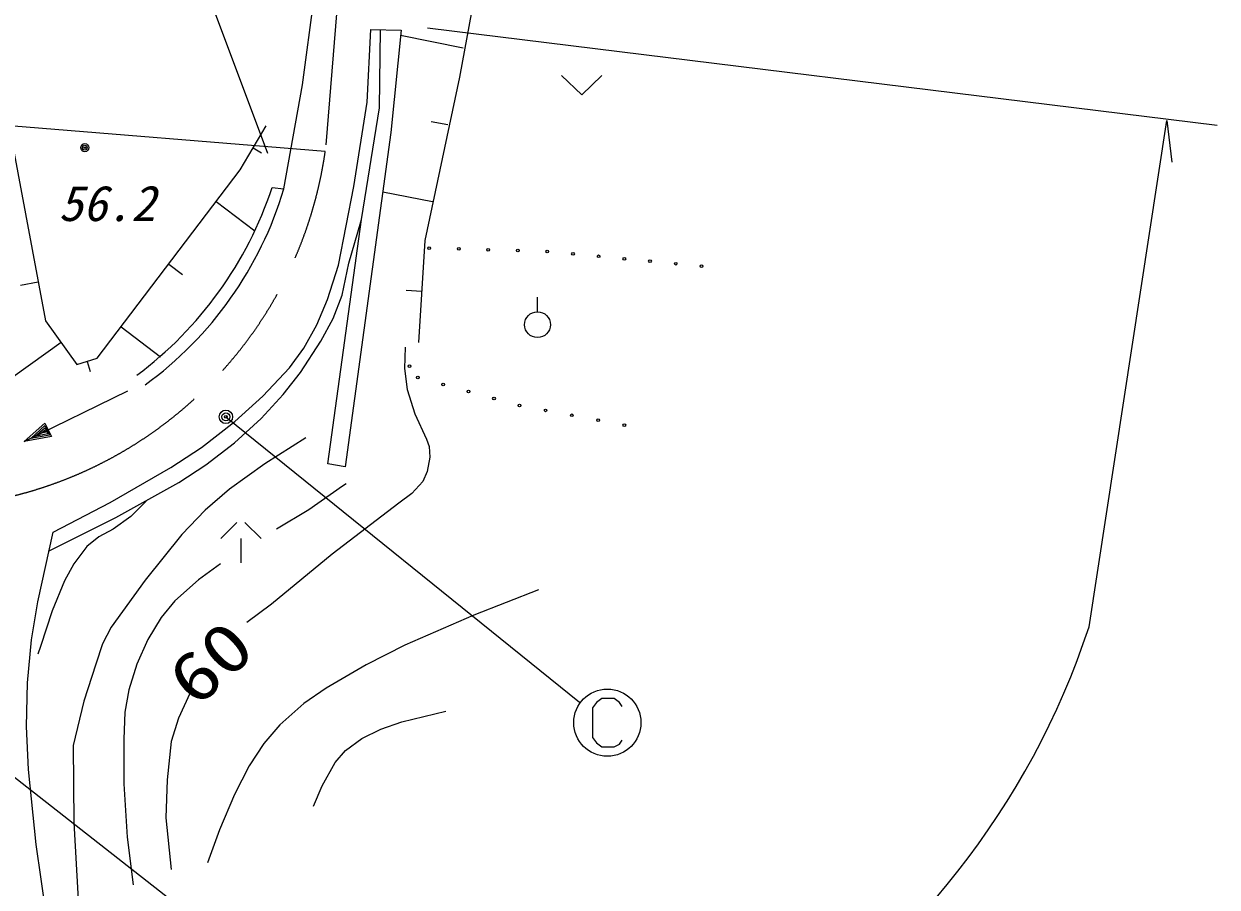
# Model space of a CAD drawing. Units: millimetres, scale not verified. Extents: x 40000 to 680000, y 20000 to 380000.
# Drawn here: x 159286 to 203674, y 242662 to 274776 of the extents above; entities that cross this region are included whole.
import ezdxf
from ezdxf.enums import TextEntityAlignment as Align

# ---------------------------------------------------------------- set-up
doc = ezdxf.new("R2010")
doc.units = ezdxf.units.MM
doc.header["$LTSCALE"] = 1000
doc.linetypes.add('CHAIN', pattern=[18.5, 12, -1.5, 3.5, -1.5])
for name, color, linetype, lineweight in [('M-BGD', 7, 'Continuous', 25), ('M-BGD-EXST', 7, 'Continuous', 25), ('M-BMK', 2, 'CHAIN', 13), ('M-STR-HTXT', 7, 'Continuous', 13)]:
    doc.layers.add(name, color=color, linetype=linetype, lineweight=lineweight)
doc.styles.add('ＭＳ ゴシック', font='')
doc.styles.get('ＭＳ ゴシック').set_extended_font_data('MS Gothic')

msp = doc.modelspace()

# ---------------------------------------------------------------- linework, layer by layer
at = {"layer": 'M-BGD'}
for p, q in [((169653, 272503), (170543, 279207)), ((176479, 278169), (175486, 272796)), ((157928, 275182), (160089, 263735)), ((172191, 274573), (173318, 274548)), ((172511, 271657), (172550, 274565)), ((173318, 274548), (172943, 270739)), ((175625, 273877), (173298, 274340)), ((175486, 272796), (174201, 266723)), ((179288, 272861), (180038, 272141)), ((180038, 272141), (180788, 272861)), ((168957, 268639), (169653, 272503)), ((171849, 267502), (172511, 271657)), ((167331, 269342), (168303, 270986)), ((175055, 271015), (174442, 271137)), ((172943, 270739), (171243, 258293)), ((167817, 270164), (168131, 269978)), ((162016, 262334), (167331, 269342)), ((168520, 268690), (168957, 268639)), ((166445, 268174), (167884, 267082)), ((174486, 268153), (172640, 268521)), ((170591, 258412), (171849, 267502)), ((174201, 266723), (173968, 262927)), ((164674, 265838), (165183, 265452)), ((159819, 265166), (159161, 265042)), ((174085, 264825), (173505, 264860)), ((178392, 264066), (178392, 264606)), ((160089, 263735), (161257, 262100)), ((162902, 263502), (164366, 262392)), ((160673, 262918), (158105, 261084)), ((161257, 262100), (162016, 262334)), ((161637, 262217), (161750, 261850)), ((159294, 259234), (163158, 261119)), ((159294, 259234), (160070, 259924)), ((159546, 259357), (160069, 259835)), ((159690, 259427), (160069, 259745)), ((160069, 259835), (160245, 259475)), ((160069, 259745), (160174, 259529)), ((160070, 259924), (160316, 259421)), ((160316, 259421), (159294, 259234)), ((160245, 259475), (159546, 259357)), ((160174, 259529), (159690, 259427)), ((159905, 259532), (160068, 259656)), ((160103, 259584), (159905, 259532)), ((160068, 259656), (160103, 259584)), ((171243, 258293), (170591, 258412)), ((167208, 256230), (166608, 255630)), ((167508, 256230), (168108, 255630)), ((167358, 255630), (167358, 254730))]:
    msp.add_line(p, q, dxfattribs=at)
for points in [[(160371, 255862), (162500, 256972), (164754, 258268), (165893, 259021), (167139, 259986), (168173, 260931), (169171, 261983), (169700, 262706), (170184, 263582), (170585, 264518), (170993, 265794), (171559, 268727), (172054, 271865), (172191, 274573)], [(160202, 255162), (162704, 256418), (165053, 257715), (166058, 258370), (167127, 259196), (168111, 260099), (168935, 260992), (169571, 261802), (170330, 262978), (170795, 263813), (171131, 264681), (171379, 265872), (171819, 267411), (171849, 267502)], [(173473, 262753), (173447, 261951), (173545, 261180), (173831, 260274), (174259, 259321), (174368, 259052), (174384, 258655), (174286, 258125), (174124, 257751), (173721, 257307), (173237, 256942), (170752, 255051), (168494, 253188), (167577, 252506)], [(169773, 259378), (168251, 258414), (166935, 257466), (166026, 256681), (165163, 255782), (163795, 254078), (162531, 252334), (162212, 251714), (161960, 250958), (161520, 249577), (161118, 247928), (161151, 245067), (161308, 242208), (161396, 241730)], [(168682, 255990), (169885, 256707), (171145, 257586), (171276, 257682)], [(163836, 257019), (163264, 256452), (162605, 255984), (162077, 255696), (161626, 255336), (161144, 254688), (160804, 254055), (160338, 252944), (159900, 251619), (159810, 251326)], [(160119, 241667), (159747, 244253), (159458, 247041), (159390, 248637), (159424, 250265), (159573, 251858), (159804, 253280), (160371, 255862)], [(166602, 254687), (165786, 254099), (164897, 253314), (164390, 252694), (163894, 251876), (163491, 250961), (163188, 250002), (163048, 249170), (163004, 248170), (163008, 246499), (163126, 244522), (163348, 242753)], [(178434, 253726), (176020, 252780), (173455, 251663), (172019, 250938), (170531, 250069), (169705, 249491), (168812, 248703), (168213, 248000), (167671, 247179), (167119, 246114), (166569, 244795), (166113, 243560)], [(165463, 249863), (165035, 248950), (164770, 248082), (164617, 246657), (164566, 245237), (164771, 243316)], [(170058, 245674), (170380, 246435), (170865, 247298), (171252, 247739), (171860, 248193), (172567, 248542), (173348, 248812), (174978, 249212)]]:
    msp.add_lwpolyline(points, dxfattribs=at)
for centre, radius in [((161552, 270172), 150), ((161552, 270172), 90), ((161552, 270172), 30), ((174367, 266434), 50), ((175464, 266404), 50), ((176562, 266373), 50), ((177660, 266343), 50), ((178757, 266312), 50), ((179713, 266221), 50), ((180668, 266129), 50), ((181623, 266038), 50), ((182578, 265947), 50), ((183534, 265855), 50), ((184489, 265764), 50), ((178392, 263586), 480), ((173635, 262044), 50), ((173940, 261617), 50), ((174885, 261358), 50), ((175830, 261099), 50), ((176775, 260840), 50), ((177721, 260581), 50), ((178696, 260398), 50), ((179672, 260215), 50), ((180648, 260032), 50), ((181623, 259849), 50)]:
    msp.add_circle(centre, radius, dxfattribs=at)
for centre, radius, start, end in [((154987, 273138), 14245, 306.6405, 341.8073), ((155616, 272609), 13919, 305.9964, 343.4259)]:
    msp.add_arc(centre, radius, start, end, dxfattribs=at)
at = {"layer": 'M-BGD-EXST'}
for p, q in [((166802, 260157), (179959, 249540)), ((180591, 249531), (180441, 249331)), ((180791, 249681), (180591, 249531)), ((181241, 249681), (180791, 249681)), ((181441, 249531), (181241, 249681)), ((181541, 249381), (181441, 249531)), ((180441, 249331), (180441, 248231)), ((180441, 248231), (180591, 248031)), ((181441, 247981), (181541, 248131)), ((180591, 248031), (180791, 247881)), ((180791, 247881), (181241, 247881)), ((181241, 247881), (181441, 247981))]:
    msp.add_line(p, q, dxfattribs=at)
for centre, radius in [((166802, 260157), 250), ((166802, 260157), 150), ((166802, 260157), 50), ((180991, 248781), 1250)]:
    msp.add_circle(centre, radius, dxfattribs=at)
at = {"layer": 'M-BMK'}
msp.add_line((173003, 300672), (170497, 270025), dxfattribs=at)
msp.add_arc((155192, 272234), 15464, 267.9811, 351.7884, dxfattribs=at)
at = {"layer": 'M-STR-HTXT'}
for p, q in [((156156, 302584), (168345, 269967)), ((174299, 274626), (203674, 271007)), ((170497, 270025), (154597, 271325)), ((198913, 252348), (201808, 271182)), ((201808, 271182), (201995, 269635)), ((148328, 255043), (171704, 236760))]:
    msp.add_line(p, q, dxfattribs=at)
msp.add_arc((170591, 261712), 29829, 263.048, 341.7058, dxfattribs=at)

# ---------------------------------------------------------------- texts
at = {"layer": 'M-BGD', "style": 'ＭＳ ゴシック', "oblique": 15}
msp.add_text('56.2', height=1320, dxfattribs=at).set_placement((160579, 267045), align=Align.BOTTOM_LEFT)
at = {"layer": 'M-BGD', "style": 'ＭＳ ゴシック', "width": 1.25}
msp.add_text('60', height=1833, rotation=42.5, dxfattribs=at).set_placement((166067, 248878), align=Align.BOTTOM_LEFT)

doc.saveas('drawing.dxf')
